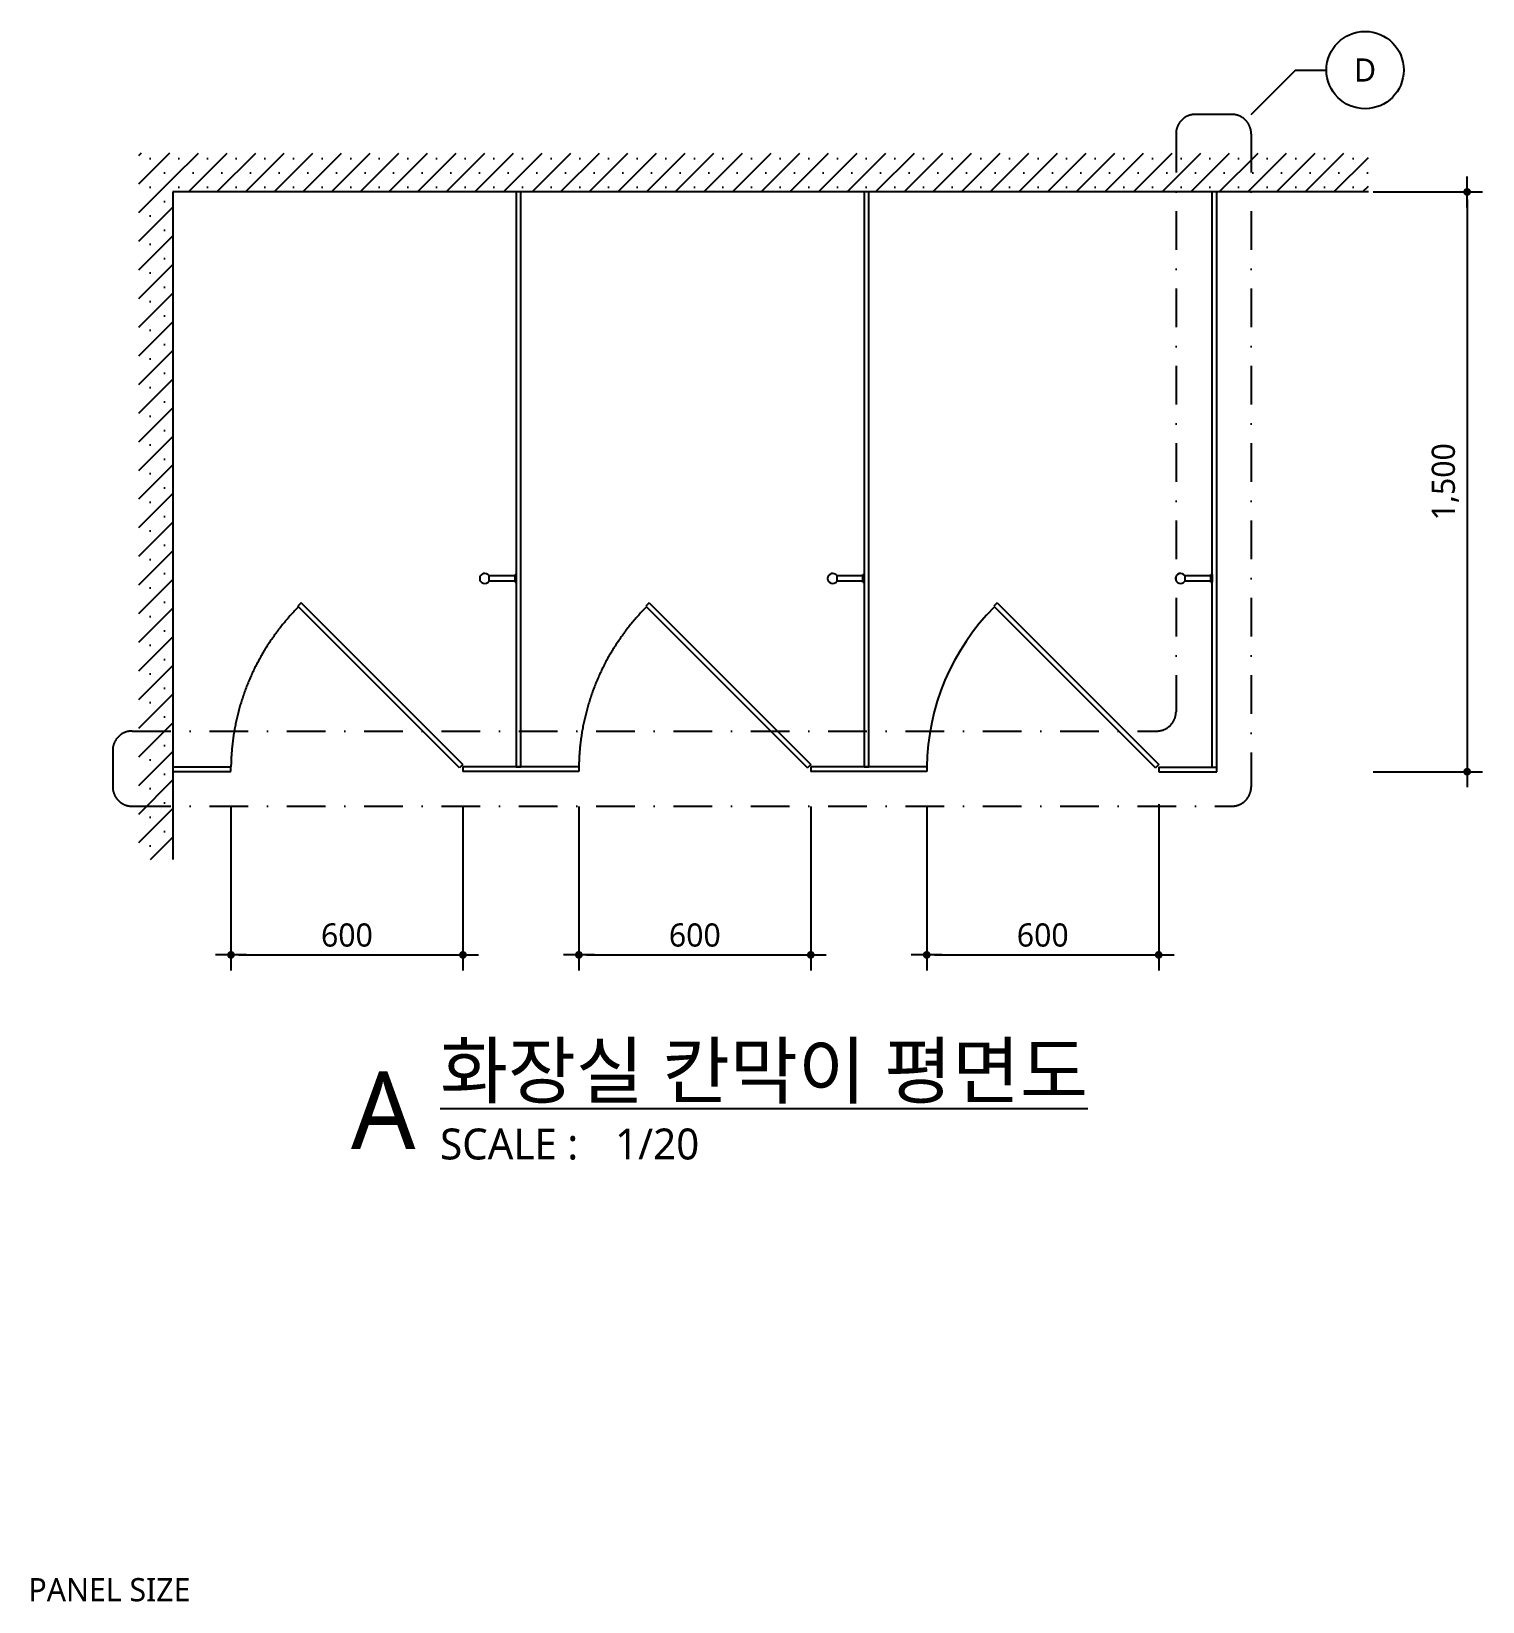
# Model space of a CAD drawing. Header units: millimetres. Extents: x 1125 to 16121, y 592 to 10995.
# Drawn here: x 10581 to 14336, y 6892 to 10955 of the extents above; entities that cross this region are included whole.
import ezdxf
from ezdxf.enums import TextEntityAlignment as Align

# ---------------------------------------------------------------- set-up
doc = ezdxf.new("R2010")
doc.units = ezdxf.units.MM
doc.header["$LTSCALE"] = 20
doc.linetypes.add('DASHDOT-AGI', pattern=[10, 5, -2.5, 0, -2.5])
doc.linetypes.add('PHANTOMX2', pattern=[5, 2.5, -0.5, 0.5, -0.5, 0.5, -0.5])
doc.layers.get('Defpoints').update_dxf_attribs({"color": 137})
for name, color, linetype in [('3TXT', 3, 'Continuous'), ('CL', 2, 'Continuous'), ('DEFAULT', 4, 'Continuous'), ('DIM', 7, 'Continuous'), ('HAT', 5, 'Continuous'), ('SYM', 7, 'Continuous'), ('TAG', 6, 'Continuous')]:
    doc.layers.add(name, color=color, linetype=linetype)
doc.styles.add('굴림체(옥산)', font='malgun.ttf')
doc.styles.add('맑은고딕', font='malgun.ttf')
doc.styles.add('스타일1', font='malgun.ttf')
doc.styles.add('스타일2', font='malgun.ttf')
doc.dimstyles.new('CJA-1', dxfattribs={"dimscale": 50, "dimtxt": 3, "dimasz": 1, "dimexe": 2, "dimexo": 3, "dimgap": 1, "dimtad": 1, "dimdec": 0, "dimdsep": 46, "dimlunit": 6, "dimtxsty": '굴림체(옥산)', "dimblk": 'CJDOT', "dimcen": 0.09, "dimclrd": 256, "dimclre": 256, "dimclrt": 3, "dimazin": 2, "dimtfac": 1, "dimtdec": 0, "dimtix": 1, "dimtmove": 2, "dimatfit": 3, "dimldrblk": 'CJDOT', "dimfxl": 1, "dimtolj": 1, "dimtzin": 0, "dimarcsym": 0})
pattern_1 = [(45, (-141767.73, -26787.91), (-37.043556, 37.043556), []), (45, (-141730.69, -26787.91), (-37.043556, 37.043556), [0, -52.3875])]

# ---------------------------------------------------------------- blocks, each defined once
blk = doc.blocks.new('CJDOT')
blk.add_line((-2, 0), (2, 0))
at = {"const_width": 0.5}
blk.add_lwpolyline([(-0.25, 0, 1), (0.25, 0, 1)], format="xyb", close=True, dxfattribs=at)
blk = doc.blocks.new('*D4')
at = {"layer": 'Defpoints', "color": 0, "transparency": 16777216}
for p in [(13992.9, 10539.5), (13992.9, 9039.5), (14295.6, 9039.5)]:
    blk.add_point(p, dxfattribs=at)
at = {"layer": 'DIM', "lineweight": -2, "transparency": 16777216}
for p, q in [((14052.9, 10539.5), (14335.6, 10539.5)), ((14295.6, 10519.5), (14295.6, 9059.5)), ((14052.9, 9039.5), (14335.6, 9039.5))]:
    blk.add_line(p, q, dxfattribs=at)
at = {"layer": 'DIM', "lineweight": -2, "transparency": 16777216, "xscale": 20, "yscale": 20, "zscale": 20}
for p, rotation in [((14295.6, 10539.5), 90), ((14295.6, 9039.5), 270)]:
    blk.add_blockref('CJDOT', p, dxfattribs=dict(at, rotation=rotation))
at = {"layer": 'DIM', "color": 3, "transparency": 16777216, "insert": (14239.4, 9789.5), "char_height": 60, "attachment_point": 5, "rotation": 90, "style": '맑은고딕'}
blk.add_mtext('\\A1;1,500', dxfattribs=at)
blk = doc.blocks.new('*D30')
at = {"layer": 'Defpoints', "color": 0, "transparency": 16777216}
for p in [(11097.7, 9009.7), (11697.7, 9009.4), (11697.7, 8565.6)]:
    blk.add_point(p, dxfattribs=at)
at = {"layer": 'DIM', "lineweight": -2, "transparency": 16777216}
for p, q in [((11097.7, 8949.7), (11097.7, 8525.6)), ((11697.7, 8949.4), (11697.7, 8525.6)), ((11117.7, 8565.6), (11677.7, 8565.6))]:
    blk.add_line(p, q, dxfattribs=at)
at = {"layer": 'DIM', "lineweight": -2, "transparency": 16777216, "xscale": 20, "yscale": 20, "zscale": 20, "rotation": 180}
blk.add_blockref('CJDOT', (11097.7, 8565.6), dxfattribs=at)
at = {"layer": 'DIM', "lineweight": -2, "transparency": 16777216, "xscale": 20, "yscale": 20, "zscale": 20}
blk.add_blockref('CJDOT', (11697.7, 8565.6), dxfattribs=at)
at = {"layer": 'DIM', "color": 3, "transparency": 16777216, "insert": (11397.7, 8616.6), "char_height": 60, "attachment_point": 5, "style": '맑은고딕'}
blk.add_mtext('\\A1;600', dxfattribs=at)
blk = doc.blocks.new('*D31')
at = {"layer": 'Defpoints', "color": 0, "transparency": 16777216}
for p in [(11997.7, 9009.4), (12597.7, 9009.4), (12597.7, 8565.6)]:
    blk.add_point(p, dxfattribs=at)
at = {"layer": 'DIM', "lineweight": -2, "transparency": 16777216}
for p, q in [((11997.7, 8949.4), (11997.7, 8525.6)), ((12597.7, 8949.4), (12597.7, 8525.6)), ((12017.7, 8565.6), (12577.7, 8565.6))]:
    blk.add_line(p, q, dxfattribs=at)
at = {"layer": 'DIM', "lineweight": -2, "transparency": 16777216, "xscale": 20, "yscale": 20, "zscale": 20, "rotation": 180}
blk.add_blockref('CJDOT', (11997.7, 8565.6), dxfattribs=at)
at = {"layer": 'DIM', "lineweight": -2, "transparency": 16777216, "xscale": 20, "yscale": 20, "zscale": 20}
blk.add_blockref('CJDOT', (12597.7, 8565.6), dxfattribs=at)
at = {"layer": 'DIM', "color": 3, "transparency": 16777216, "insert": (12297.7, 8616.6), "char_height": 60, "attachment_point": 5, "style": '맑은고딕'}
blk.add_mtext('\\A1;600', dxfattribs=at)
blk = doc.blocks.new('*D32')
at = {"layer": 'Defpoints', "color": 0, "transparency": 16777216}
for p in [(12897.7, 9009.4), (13497.7, 9015.1), (13497.7, 8565.6)]:
    blk.add_point(p, dxfattribs=at)
at = {"layer": 'DIM', "lineweight": -2, "transparency": 16777216}
for p, q in [((12897.7, 8949.4), (12897.7, 8525.6)), ((13497.7, 8955.1), (13497.7, 8525.6)), ((12917.7, 8565.6), (13477.7, 8565.6))]:
    blk.add_line(p, q, dxfattribs=at)
at = {"layer": 'DIM', "lineweight": -2, "transparency": 16777216, "xscale": 20, "yscale": 20, "zscale": 20, "rotation": 180}
blk.add_blockref('CJDOT', (12897.7, 8565.6), dxfattribs=at)
at = {"layer": 'DIM', "lineweight": -2, "transparency": 16777216, "xscale": 20, "yscale": 20, "zscale": 20}
blk.add_blockref('CJDOT', (13497.7, 8565.6), dxfattribs=at)
at = {"layer": 'DIM', "color": 3, "transparency": 16777216, "insert": (13197.7, 8616.6), "char_height": 60, "attachment_point": 5, "style": '맑은고딕'}
blk.add_mtext('\\A1;600', dxfattribs=at)
blk = doc.blocks.new('dwgtitle')
at = {"layer": '3TXT', "color": 3, "style": '스타일1'}
blk.add_text('SCALE :', height=400, dxfattribs=at).set_placement((523758, 1042197))
for tag, p, height in [('%%UTITLE', (523758, 1042996), 700), ('1/100', (526022, 1042197), 400)]:
    blk.add_attdef(tag, p, '', height=height, dxfattribs=at)
at = {"layer": '3TXT', "color": 6, "style": '스타일2'}
blk.add_attdef('A', text='', height=1000, dxfattribs=at).set_placement((523022, 1042837), align=Align.MIDDLE)
blk = doc.blocks.new('DET2')
at = {"layer": 'SYM', "color": 6}
blk.add_circle((5, 0), 5, dxfattribs=at)
at = {"layer": 'SYM', "color": 3, "style": '굴림체(옥산)'}
blk.add_attdef('1', text='', height=3, dxfattribs=at).set_placement((5, 0), align=Align.MIDDLE)

msp = doc.modelspace()

# ---------------------------------------------------------------- hatches: boundary and pattern name
at = {"layer": 'HAT', "ltscale": 2}
h = msp.add_hatch(dxfattribs=at)
h.set_pattern_fill('SACNCR', color=256, scale=22, style=0)
h.set_pattern_definition(pattern_1)
h.paths.add_polyline_path([(10947.7, 8812), (10859.7, 8812), (10859.7, 10640.2), (10947.7, 10640.2)])
h = msp.add_hatch(dxfattribs=at)
h.set_pattern_fill('SACNCR', color=256, scale=22, style=0)
h.set_pattern_definition(pattern_1)
h.paths.add_polyline_path([(10947.7, 10639.6), (14040.1, 10639.6), (14040.1, 10539.5), (10947.7, 10539.5)])

# ---------------------------------------------------------------- linework, layer by layer
for centre in [(11754.2, 9539.5), (12654.2, 9539.5), (13554.2, 9539.5)]:
    msp.add_arc(centre, 13, 33.8167, 326.1833)
at = {"layer": 'CL', "ltscale": 2}
for p, q in [((10947.7, 10540), (10947.7, 8812)), ((10947.7, 10540), (10947.7, 8812)), ((10947.7, 10540), (10947.7, 8812)), ((14040.1, 10539.5), (10947.7, 10539.5))]:
    msp.add_line(p, q, dxfattribs=at)
at = {"layer": 'DEFAULT', "color": 0}
for p, q in [((11835.7, 10539.5), (11835.7, 9051.8)), ((11847.7, 9051.8), (11847.7, 10539.5)), ((12735.7, 10539.5), (12735.7, 9051.8)), ((12747.7, 9051.8), (12747.7, 10539.5)), ((11279.4, 9476.3), (11270.9, 9467.8)), ((11689.2, 9049.5), (11270.9, 9467.8)), ((11697.7, 9058), (11279.4, 9476.3)), ((12179.4, 9476), (12170.9, 9467.5)), ((12170.9, 9467.5), (12589.2, 9049.3)), ((12179.4, 9476), (12597.7, 9057.8)), ((13079.4, 9476), (13070.9, 9467.5)), ((13070.9, 9467.5), (13489.2, 9049.3)), ((13079.4, 9476), (13497.7, 9057.8)), ((10947.7, 9052), (11097.7, 9052)), ((10947.7, 9040), (11097.7, 9040)), ((11097.7, 9040), (11097.7, 9052)), ((11697.7, 9058), (11689.2, 9049.5)), ((11697.7, 9051.8), (11697.7, 9039.8)), ((11997.7, 9051.8), (11697.7, 9051.8)), ((11997.7, 9039.8), (11697.7, 9039.8)), ((11997.7, 9051.8), (11997.7, 9039.8)), ((12597.7, 9057.8), (12589.2, 9049.3)), ((12597.7, 9051.8), (12597.7, 9039.8)), ((12897.7, 9051.8), (12597.7, 9051.8)), ((12897.7, 9039.8), (12597.7, 9039.8)), ((12897.7, 9051.8), (12897.7, 9039.8)), ((13497.7, 9057.8), (13489.2, 9049.3)), ((13497.7, 9051.5), (13497.7, 9039.5)), ((13497.7, 9051.5), (13647.7, 9051.5)), ((13497.7, 9039.5), (13647.7, 9039.5))]:
    msp.add_line(p, q, dxfattribs=at)
at = {"layer": 'DEFAULT', "ltscale": 2}
for p, q in [((13635.7, 9051.5), (13635.7, 10539.5)), ((13647.7, 9039.5), (13647.7, 10539.5)), ((11835.7, 9051.8), (11847.7, 9051.8)), ((12735.7, 9051.8), (12747.7, 9051.8))]:
    msp.add_line(p, q, dxfattribs=at)
at = {"layer": 'DEFAULT', "linetype": 'ByBlock'}
for p, q in [((11765, 9547), (11765, 9532)), ((11832.7, 9549.3), (11835.7, 9549.3)), ((11832.7, 9529.7), (11832.7, 9549.3)), ((11835.7, 9549.3), (11835.7, 9529.7)), ((12665, 9547), (12665, 9532)), ((12732.7, 9529.7), (12732.7, 9549.3)), ((12732.7, 9549.3), (12735.7, 9549.3)), ((12735.7, 9549.3), (12735.7, 9529.7)), ((13565, 9547), (13565, 9532)), ((13632.7, 9529.7), (13632.7, 9549.3)), ((13632.7, 9549.3), (13635.7, 9549.3)), ((13635.7, 9549.3), (13635.7, 9529.7)), ((11832.7, 9529.7), (11835.7, 9529.7)), ((12732.7, 9529.7), (12735.7, 9529.7)), ((13632.7, 9529.7), (13635.7, 9529.7))]:
    msp.add_line(p, q, dxfattribs=at)
for points in [[(11765, 9547), (11832.7, 9547), (11832.7, 9532), (11765, 9532)], [(12665, 9547), (12732.7, 9547), (12732.7, 9532), (12665, 9532)], [(13565, 9547), (13632.7, 9547), (13632.7, 9532), (13565, 9532)]]:
    msp.add_lwpolyline(points, dxfattribs=at)
at = {"layer": 'DIM', "color": 0, "linetype": 'PHANTOMX2', "ltscale": 80}
for centre in [(11695.2, 9043.5), (12595.2, 9043.3)]:
    msp.add_arc(centre, 597.6, 135, 179.1864, dxfattribs=at)
at = {"layer": 'SYM', "color": 3, "linetype": 'DASHDOT-AGI'}
for p, q in [((13686.9, 10740), (13592.5, 10740)), ((13542.5, 10690), (13542.5, 9194.7)), ((13736.9, 10690), (13736.9, 9000.3)), ((10841.7, 9144.7), (13492.5, 9144.7)), ((10791.7, 9094.7), (10791.7, 9000.3)), ((10841.7, 8950.3), (13686.9, 8950.3))]:
    msp.add_line(p, q, dxfattribs=at)
at = {"layer": 'SYM', "color": 6}
msp.add_lwpolyline([(13736.9, 10740), (13851.6, 10854.7), (13931.6, 10854.7)], dxfattribs=at)
at = {"layer": 'SYM', "color": 3, "linetype": 'DASHDOT-AGI'}
for centre, start, end in [((13592.5, 10690), 90, 180), ((13686.9, 10690), 360, 90), ((13492.5, 9194.7), 270.0001, 0), ((10841.7, 9094.7), 90.0001, 180), ((10841.7, 9000.3), 180, 270.0001), ((13686.9, 9000.3), 270.0001, 360)]:
    msp.add_arc(centre, 50, start, end, dxfattribs=at)
at = {"layer": 'TAG', "ltscale": 2}
msp.add_arc((13495.2, 9043.3), 597.6, 135, 179.1864, dxfattribs=at)

# ---------------------------------------------------------------- block references
at = {"layer": 'SYM'}
ref = msp.add_blockref('DET2', (13931.6, 10854.7), dxfattribs=dict(at, xscale=20, yscale=20, zscale=20))
ref.add_attrib('1', 'D', dxfattribs={"color": 3, "height": 60, "style": '스타일1'}).set_placement((14031.6, 10854.7), align=Align.MIDDLE)
at = {"layer": 'TAG', "linetype": 'Continuous'}
ref = msp.add_blockref('dwgtitle', (-93112.9, -200403.1), dxfattribs=dict(at, xscale=0.1999999999998181, yscale=0.1999999999998181, zscale=0.1999999999998181))
ref.add_attrib('%%UTITLE', '%%u화장실 칸막이 평면도', (11638.6, 8196), dxfattribs={"color": 3, "height": 140, "style": '맑은고딕'})
ref.add_attrib('1/100', '1/20', (12091.5, 8036.3), dxfattribs={"color": 3, "height": 80, "style": '맑은고딕'})
ref.add_attrib('A', 'A', dxfattribs={"color": 6, "height": 200, "style": '맑은고딕'}).set_placement((11491.6, 8164.2), align=Align.MIDDLE)

# ---------------------------------------------------------------- texts
at = {"layer": 'SYM', "color": 3, "style": '맑은고딕'}
msp.add_text('PANEL SIZE', height=60, dxfattribs=at).set_placement((10573.8, 6893.3))

# ---------------------------------------------------------------- dimensions: what is measured, and where the dimension line sits
at = {"layer": 'DIM'}
dim = msp.add_linear_dim(base=(14295.6, 9039.5), p1=(13992.9, 10539.5), p2=(13992.9, 9039.5), angle=90, dimstyle='CJA-1', override={"dimscale": 20, "dimtxsty": '맑은고딕'}, dxfattribs=at)
dim.commit()
dim.dimension.update_dxf_attribs({"geometry": '*D4', "text_midpoint": (14239.4, 9789.5)})
for base, p1, p2, picture, middle in [((11697.7, 8565.6), (11097.7, 9009.7), (11697.7, 9009.4), '*D30', (11397.7, 8616.6)), ((12597.7, 8565.6), (11997.7, 9009.4), (12597.7, 9009.4), '*D31', (12297.7, 8616.6)), ((13497.7, 8565.6), (12897.7, 9009.4), (13497.7, 9015.1), '*D32', (13197.7, 8616.6))]:
    dim = msp.add_linear_dim(base=base, p1=p1, p2=p2, dimstyle='CJA-1', override={"dimscale": 20, "dimtxsty": '맑은고딕'}, dxfattribs=at)
    dim.commit()
    dim.dimension.update_dxf_attribs({"geometry": picture, "text_midpoint": middle})

doc.saveas('drawing.dxf')
